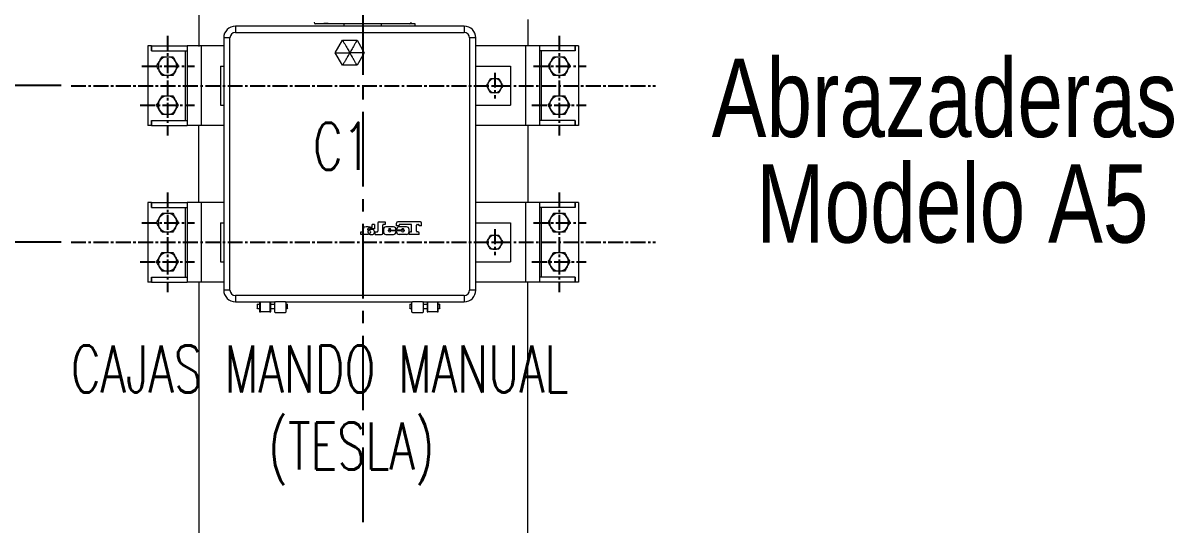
# Model space of a CAD drawing. Header units: millimetres. Extents: x 1587714 to 3094800, y -694377 to -413614.
# Drawn here: x 2032568 to 2034037, y -556040 to -555399 of the extents above; entities that cross this region are included whole.
import ezdxf
from ezdxf.enums import TextEntityAlignment as Align

# ---------------------------------------------------------------- set-up
doc = ezdxf.new("R2010")
doc.units = ezdxf.units.MM
doc.linetypes.add('CENTER2', pattern=[28.575, 19.05, -3.175, 3.175, -3.175])
for name, color, linetype in [('0_EJES', 1, 'CENTER2'), ('M0_EQUIPOS', 7, 'Continuous'), ('M2_PLBULONES', 2, 'Continuous'), ('M_DIM', 1, 'Continuous')]:
    doc.layers.add(name, color=color, linetype=linetype)
doc.styles.add('ARIAL', font='arial.ttf', dxfattribs={"width": 0.8})
doc.styles.add('STYLE-MSF', font='simplex.shx', dxfattribs={"width": 0.8})
doc.dimstyles.new('DIM1-25', dxfattribs={"dimscale": 25, "dimtxt": 2.5, "dimasz": 2.5, "dimexe": 1.25, "dimexo": 0.5, "dimgap": 1, "dimtad": 1, "dimdec": 1, "dimtxsty": 'STYLE-MSF', "dimcen": 2.5, "dimclrd": 8, "dimclre": 8, "dimclrt": 3, "dimaunit": 1, "dimadec": 1, "dimazin": 2, "dimtfac": 1, "dimtdec": 1, "dimtmove": 0, "dimatfit": 3, "dimfxl": 1, "dimlwd": -1, "dimlwe": -1, "dimarcsym": 0})

# ---------------------------------------------------------------- blocks, each defined once
blk = doc.blocks.new('*D107')
at = {"layer": 'Defpoints', "color": 0}
for p in [(2032458.1, -552399.8), (2032458.1, -552399.8), (2032629.1, -555478.8)]:
    blk.add_point(p, dxfattribs=at)
at = {"layer": 'M_DIM', "color": 8}
for p, q in [((2032445.6, -552399.8), (2032426.9, -552399.8)), ((2032458.1, -555416.3), (2032458.1, -552462.3)), ((2032616.6, -555478.8), (2032426.9, -555478.8))]:
    blk.add_line(p, q, dxfattribs=at)
for points in [[(2032447.7, -552462.3), (2032468.6, -552462.3), (2032458.1, -552399.8)], [(2032447.7, -555416.3), (2032468.6, -555416.3), (2032458.1, -555478.8)]]:
    blk.add_solid(points, dxfattribs=at)
at = {"layer": 'M_DIM', "color": 3, "insert": (2032401.9, -553939.3), "char_height": 62.5, "attachment_point": 5, "rotation": 90, "style": 'STYLE-MSF'}
blk.add_mtext('H= 3079', dxfattribs=at)
blk = doc.blocks.new('*D108')
at = {"layer": 'Defpoints', "color": 0}
for p in [(2032629.1, -555478.8), (2032458.1, -555678.8), (2032629.1, -555678.8)]:
    blk.add_point(p, dxfattribs=at)
at = {"layer": 'M_DIM', "color": 8}
for p, q in [((2032616.6, -555478.8), (2032426.9, -555478.8)), ((2032458.1, -555541.3), (2032458.1, -555616.3)), ((2032616.6, -555678.8), (2032426.9, -555678.8))]:
    blk.add_line(p, q, dxfattribs=at)
for points in [[(2032447.7, -555541.3), (2032468.6, -555541.3), (2032458.1, -555478.8)], [(2032447.7, -555616.3), (2032468.6, -555616.3), (2032458.1, -555678.8)]]:
    blk.add_solid(points, dxfattribs=at)
at = {"layer": 'M_DIM', "color": 3, "insert": (2032401.9, -555578.8), "char_height": 62.5, "attachment_point": 5, "rotation": 90, "style": 'STYLE-MSF'}
blk.add_mtext('200', dxfattribs=at)

msp = doc.modelspace()

# ---------------------------------------------------------------- linework, layer by layer
at = {"layer": '0_EJES', "ltscale": 5}
msp.add_line((2033002.082, -561179.822), (2033002.082, -549179.822), dxfattribs=at)
at = {"layer": '0_EJES'}
for p, q in [((2032752.0818, -555415.1792), (2032752.0818, -555542.4648)), ((2033252.0818, -555415.1792), (2033252.0818, -555542.4648)), ((2032719.537, -555453.822), (2032786.8094, -555453.822)), ((2033169.9078, -555462.2444), (2033169.9078, -555495.3998)), ((2033219.537, -555453.822), (2033286.8094, -555453.822)), ((2032629.0544, -555478.8221), (2033375.1092, -555478.8221)), ((2032717.3541, -555503.822), (2032786.8094, -555503.822)), ((2033217.3541, -555503.822), (2033286.8094, -555503.822)), ((2032752.0818, -555615.1792), (2032752.0818, -555742.4648)), ((2033252.0818, -555615.1792), (2033252.0818, -555742.4648)), ((2032719.537, -555653.822), (2032786.8094, -555653.822)), ((2033219.537, -555653.822), (2033286.8094, -555653.822)), ((2033169.9078, -555662.2444), (2033169.9078, -555695.3998)), ((2032629.0544, -555678.8221), (2033375.1092, -555678.8221)), ((2032717.3541, -555703.822), (2032786.8094, -555703.822)), ((2033217.3541, -555703.822), (2033286.8094, -555703.822))]:
    msp.add_line(p, q, dxfattribs=at)
at = {"layer": 'M0_EQUIPOS', "color": 1, "linetype": 'Continuous', "lineweight": 15}
for p, q in [((2032792.082, -554934.822), (2032792.082, -555428.8003)), ((2033212.0816, -555394.3221), (2033212.0816, -555428.0221)), ((2032792.082, -555628.0221), (2032792.082, -555529.6221)), ((2033212.0816, -555529.6221), (2033212.0816, -555628.0221)), ((2032792.082, -555730.122), (2032792.082, -556159.822)), ((2033212.082, -556179.0221), (2033212.082, -555730.122)), ((2033212.0821, -556179.0221), (2033212.0821, -555730.122))]:
    msp.add_line(p, q, dxfattribs=at)
at = {"layer": 'M0_EQUIPOS', "color": 180, "linetype": 'Continuous', "lineweight": 15}
for p, q in [((2032838.9079, -555402.8221), (2032838.9079, -555410.8221)), ((2033130.9077, -555402.8221), (2032838.9079, -555402.8221)), ((2033061.2561, -555399.8221), (2032941.2562, -555399.8221)), ((2032951.759, -555398.8221), (2032957.4224, -555398.8221)), ((2032977.2565, -555399.8221), (2032977.2565, -555402.8221)), ((2033025.2563, -555402.8221), (2033025.2563, -555399.8221)), ((2033068.4315, -555399.8221), (2033061.2561, -555399.8221)), ((2033068.4315, -555402.8221), (2033068.4315, -555399.8221)), ((2033130.9077, -555402.8221), (2033130.9077, -555410.8221)), ((2032831.9079, -555417.8221), (2032823.9075, -555417.8221)), ((2032823.9075, -555417.8221), (2032823.9075, -555739.8221)), ((2032831.9079, -555739.8221), (2032831.9079, -555417.8221)), ((2032838.9079, -555410.8221), (2033130.9077, -555410.8221)), ((2033137.9077, -555417.8221), (2033137.9077, -555739.8221)), ((2033145.908, -555417.8221), (2033137.9077, -555417.8221)), ((2033145.908, -555739.8221), (2033145.908, -555417.8221)), ((2032966.4327, -555436.8221), (2032975.67, -555420.8221)), ((2032975.67, -555420.8221), (2032994.1456, -555420.8221)), ((2032994.1456, -555420.8221), (2033003.3828, -555436.8221)), ((2032975.67, -555452.822), (2032966.4327, -555436.8221)), ((2033003.3828, -555436.8221), (2032994.1456, -555452.822)), ((2032819.9078, -555453.8221), (2032823.9075, -555453.8221)), ((2032819.9078, -555453.8221), (2032819.9078, -555503.822)), ((2032994.1456, -555452.822), (2032975.67, -555452.822)), ((2033145.908, -555453.8221), (2033189.9077, -555453.8221)), ((2033189.9077, -555453.8221), (2033189.9077, -555503.822)), ((2032819.9078, -555503.822), (2032823.9075, -555503.822)), ((2033145.908, -555503.822), (2033189.9077, -555503.822)), ((2032819.9078, -555653.8221), (2032823.9075, -555653.8221)), ((2032819.9078, -555653.8221), (2032819.9078, -555703.8221)), ((2033145.908, -555653.8221), (2033189.9077, -555653.8221)), ((2033189.9077, -555653.8221), (2033189.9077, -555703.822)), ((2032819.9078, -555703.8221), (2032823.9075, -555703.8221)), ((2033145.908, -555703.822), (2033189.9077, -555703.822)), ((2032831.9079, -555739.8221), (2032823.9075, -555739.8221)), ((2033145.908, -555739.8221), (2033137.9077, -555739.8221)), ((2032838.9079, -555746.8221), (2032838.9079, -555754.8221)), ((2033130.9077, -555746.8221), (2032838.9079, -555746.8221)), ((2032838.9079, -555754.8221), (2032889.8579, -555754.8221)), ((2032869.7077, -555754.8221), (2032869.7077, -555767.8221)), ((2032870.7077, -555767.8221), (2032870.7077, -555754.8221)), ((2032883.0077, -555754.8221), (2032883.0077, -555767.8221)), ((2032884.0076, -555767.8221), (2032884.0076, -555754.8221)), ((2032889.0077, -555755.672), (2032890.0077, -555754.6721)), ((2032889.0077, -555767.972), (2032889.0077, -555755.672)), ((2032890.0077, -555754.6721), (2032902.3077, -555754.6721)), ((2032902.3077, -555754.6721), (2032903.3076, -555755.672)), ((2032902.4579, -555754.8221), (2033065.1576, -555754.8221)), ((2032903.3076, -555755.672), (2032903.3076, -555767.972)), ((2033064.3078, -555755.672), (2033065.3078, -555754.6721)), ((2033064.3078, -555767.972), (2033064.3078, -555755.672)), ((2033065.3078, -555754.6721), (2033077.6078, -555754.6721)), ((2033077.6078, -555754.6721), (2033078.6082, -555755.672)), ((2033077.7575, -555754.8221), (2033130.9077, -555754.8221)), ((2033078.6082, -555755.672), (2033078.6082, -555767.972)), ((2033083.6074, -555754.8221), (2033083.6074, -555767.8221)), ((2033084.6078, -555767.8221), (2033084.6078, -555754.8221)), ((2033096.9073, -555754.8221), (2033096.9073, -555767.8221)), ((2033097.9077, -555767.8221), (2033097.9077, -555754.8221)), ((2033130.9077, -555746.8221), (2033130.9077, -555754.8221)), ((2032866.7576, -555758.1721), (2032867.2578, -555757.6721)), ((2032866.7576, -555758.1721), (2032866.7576, -555763.1721)), ((2032867.2578, -555763.672), (2032866.7576, -555763.1721)), ((2032867.2578, -555757.6721), (2032869.7077, -555757.6721)), ((2032867.2578, -555763.672), (2032867.2578, -555757.6721)), ((2032869.7077, -555763.672), (2032867.2578, -555763.672)), ((2032869.7077, -555767.8221), (2032870.7077, -555767.8221)), ((2032883.0077, -555767.8221), (2032870.7077, -555767.8221)), ((2032883.0077, -555767.8221), (2032884.0076, -555767.8221)), ((2032884.0076, -555757.6721), (2032889.0077, -555757.6721)), ((2032889.0077, -555763.672), (2032884.0076, -555763.672)), ((2032890.0077, -555768.9721), (2032889.0077, -555767.972)), ((2032902.3077, -555768.9721), (2032890.0077, -555768.9721)), ((2032903.3076, -555767.972), (2032902.3077, -555768.9721)), ((2032903.3076, -555757.6721), (2032904.7577, -555757.6721)), ((2032904.7577, -555763.672), (2032903.3076, -555763.672)), ((2032904.7577, -555757.6721), (2032905.2579, -555758.1721)), ((2032904.7577, -555757.6721), (2032904.7577, -555763.672)), ((2032905.2579, -555763.1721), (2032904.7577, -555763.672)), ((2032905.2579, -555763.1721), (2032905.2579, -555758.1721)), ((2033061.3577, -555758.1721), (2033061.8579, -555757.6721)), ((2033061.3577, -555758.1721), (2033061.3577, -555763.1721)), ((2033061.8579, -555763.672), (2033061.3577, -555763.1721)), ((2033061.8579, -555757.6721), (2033064.3078, -555757.6721)), ((2033061.8579, -555763.672), (2033061.8579, -555757.6721)), ((2033064.3078, -555763.672), (2033061.8579, -555763.672)), ((2033065.3078, -555768.9721), (2033064.3078, -555767.972)), ((2033077.6078, -555768.9721), (2033065.3078, -555768.9721)), ((2033078.6082, -555767.972), (2033077.6078, -555768.9721)), ((2033078.6082, -555757.6721), (2033083.6074, -555757.6721)), ((2033083.6074, -555763.672), (2033078.6082, -555763.672)), ((2033083.6074, -555767.8221), (2033084.6078, -555767.8221)), ((2033096.9073, -555767.8221), (2033084.6078, -555767.8221)), ((2033096.9073, -555767.8221), (2033097.9077, -555767.8221)), ((2033097.9077, -555757.6721), (2033099.3582, -555757.6721)), ((2033099.3582, -555763.672), (2033097.9077, -555763.672)), ((2033099.3582, -555757.6721), (2033099.858, -555758.1721)), ((2033099.3582, -555757.6721), (2033099.3582, -555763.672)), ((2033099.858, -555763.1721), (2033099.3582, -555763.672)), ((2033099.858, -555763.1721), (2033099.858, -555758.1721))]:
    msp.add_line(p, q, dxfattribs=at)
at = {"layer": 'M0_EQUIPOS', "linetype": 'Continuous', "lineweight": 15}
for p, q in [((2032727.0819, -555428.0221), (2032727.0819, -555529.6221)), ((2032731.6848, -555428.0221), (2032727.0819, -555428.0221)), ((2032731.6848, -555434.3721), (2032731.6848, -555428.0221)), ((2032731.6848, -555428.0221), (2032732.0644, -555428.0221)), ((2032732.0644, -555434.3721), (2032732.0644, -555428.0221)), ((2032732.0644, -555428.0221), (2032777.0816, -555428.0221)), ((2032777.0816, -555428.0221), (2032777.0816, -555529.6221)), ((2032794.9816, -555428.0221), (2032777.0816, -555428.0221)), ((2032794.9816, -555428.0221), (2032794.9816, -555529.6221)), ((2032823.9075, -555428.0221), (2032794.9816, -555428.0221)), ((2033209.1815, -555428.0221), (2033145.908, -555428.0221)), ((2033209.1815, -555428.0221), (2033209.1815, -555529.6221)), ((2033227.0819, -555428.0221), (2033209.1815, -555428.0221)), ((2033227.0819, -555428.0221), (2033227.0819, -555529.6221)), ((2033272.0992, -555428.0221), (2033227.0819, -555428.0221)), ((2033272.0992, -555428.0221), (2033272.0992, -555434.3721)), ((2033272.4787, -555428.0221), (2033272.0992, -555428.0221)), ((2033272.4787, -555428.0221), (2033272.4787, -555434.3721)), ((2033277.0821, -555428.0221), (2033272.4787, -555428.0221)), ((2033277.0821, -555428.0221), (2033277.0821, -555529.6221)), ((2032731.6848, -555434.3721), (2032732.0644, -555434.3721)), ((2032732.0644, -555434.3721), (2032777.0816, -555434.3721)), ((2032774.7723, -555434.3721), (2032774.7723, -555523.2721)), ((2033272.0992, -555434.3721), (2033227.0819, -555434.3721)), ((2033229.3908, -555434.3721), (2033229.3908, -555523.2721)), ((2033272.4787, -555434.3721), (2033272.0992, -555434.3721)), ((2032731.6848, -555529.6221), (2032727.0819, -555529.6221)), ((2032731.6848, -555529.6221), (2032731.6848, -555523.2721)), ((2032731.6848, -555523.2721), (2032732.0644, -555523.2721)), ((2032731.6848, -555529.6221), (2032732.0644, -555529.6221)), ((2032732.0644, -555529.6221), (2032732.0644, -555523.2721)), ((2032732.0644, -555523.2721), (2032777.0816, -555523.2721)), ((2032732.0644, -555529.6221), (2032777.0816, -555529.6221)), ((2032794.9816, -555529.6221), (2032777.0816, -555529.6221)), ((2032823.9075, -555529.6221), (2032794.9816, -555529.6221)), ((2033209.1815, -555529.6221), (2033145.908, -555529.6221)), ((2033227.0819, -555529.6221), (2033209.1815, -555529.6221)), ((2033272.0992, -555523.2721), (2033227.0819, -555523.2721)), ((2033272.0992, -555529.6221), (2033227.0819, -555529.6221)), ((2033272.0992, -555523.2721), (2033272.0992, -555529.6221)), ((2033272.4787, -555523.2721), (2033272.0992, -555523.2721)), ((2033272.4787, -555529.6221), (2033272.0992, -555529.6221)), ((2033272.4787, -555523.2721), (2033272.4787, -555529.6221)), ((2033277.0821, -555529.6221), (2033272.4787, -555529.6221)), ((2032731.6848, -555628.0221), (2032727.0819, -555628.0221)), ((2032727.0819, -555628.0221), (2032727.0819, -555729.6221)), ((2032731.6848, -555628.0221), (2032732.0644, -555628.0221)), ((2032731.6848, -555634.3721), (2032731.6848, -555628.0221)), ((2032731.6848, -555634.3721), (2032732.0644, -555634.3721)), ((2032732.0644, -555628.0221), (2032777.0816, -555628.0221)), ((2032732.0644, -555634.3721), (2032732.0644, -555628.0221)), ((2032732.0644, -555634.3721), (2032777.0816, -555634.3721)), ((2032774.7723, -555634.3721), (2032774.7723, -555723.2721)), ((2032794.9816, -555628.0221), (2032777.0816, -555628.0221)), ((2032777.0816, -555628.0221), (2032777.0816, -555729.6221)), ((2032794.9816, -555628.0221), (2032794.9816, -555729.6221)), ((2032823.9075, -555628.0221), (2032794.9816, -555628.0221)), ((2033209.1815, -555628.0221), (2033145.908, -555628.0221)), ((2033227.0819, -555628.0221), (2033209.1815, -555628.0221)), ((2033209.1815, -555628.0221), (2033209.1815, -555729.6221)), ((2033272.0992, -555628.0221), (2033227.0819, -555628.0221)), ((2033227.0819, -555628.0221), (2033227.0819, -555729.6221)), ((2033272.0992, -555634.3721), (2033227.0819, -555634.3721)), ((2033229.3908, -555634.3721), (2033229.3908, -555723.2721)), ((2033272.4787, -555628.0221), (2033272.0992, -555628.0221)), ((2033272.0992, -555628.0221), (2033272.0992, -555634.3721)), ((2033272.4787, -555634.3721), (2033272.0992, -555634.3721)), ((2033277.0821, -555628.0221), (2033272.4787, -555628.0221)), ((2033272.4787, -555628.0221), (2033272.4787, -555634.3721)), ((2033277.0821, -555628.0221), (2033277.0821, -555729.6221)), ((2032731.6848, -555723.2721), (2032732.0644, -555723.2721)), ((2032731.6848, -555729.6221), (2032731.6848, -555723.2721)), ((2032732.0644, -555723.2721), (2032777.0816, -555723.2721)), ((2032732.0644, -555729.6221), (2032732.0644, -555723.2721)), ((2033272.0992, -555723.2721), (2033227.0819, -555723.2721)), ((2033272.4787, -555723.2721), (2033272.0992, -555723.2721)), ((2033272.0992, -555723.2721), (2033272.0992, -555729.6221)), ((2033272.4787, -555723.2721), (2033272.4787, -555729.6221)), ((2032731.6848, -555729.6221), (2032727.0819, -555729.6221)), ((2032731.6848, -555729.6221), (2032732.0644, -555729.6221)), ((2032732.0644, -555729.6221), (2032777.0816, -555729.6221)), ((2032794.9816, -555729.6221), (2032777.0816, -555729.6221)), ((2032823.9075, -555729.6221), (2032794.9816, -555729.6221)), ((2033209.1815, -555729.6221), (2033145.908, -555729.6221)), ((2033227.0819, -555729.6221), (2033209.1815, -555729.6221)), ((2033272.0992, -555729.6221), (2033227.0819, -555729.6221)), ((2033272.4787, -555729.6221), (2033272.0992, -555729.6221)), ((2033277.0821, -555729.6221), (2033272.4787, -555729.6221))]:
    msp.add_line(p, q, dxfattribs=at)
at = {"layer": 'M0_EQUIPOS', "color": 180, "linetype": 'Continuous', "lineweight": 15}
for centre, radius, start, end in [((2032838.9078, -555417.8221), 15, 90, 180), ((2032941.2563, -555397.8221), 2, 180, 270), ((2033061.2563, -555397.8221), 2, 270, 0), ((2033130.9078, -555417.8221), 15, 0, 90), ((2032838.9078, -555417.8221), 7, 90, 180), ((2033130.9078, -555417.8221), 7, 0, 90), ((2032827.0818, -555478.8221), 7.5, 163.0448515, 196.9551485), ((2032827.0818, -555678.8221), 7.5, 163.0448515, 196.9551485), ((2032838.9078, -555739.8221), 15, 180, 270), ((2032838.9078, -555739.8221), 7, 180, 270), ((2033130.9078, -555739.8221), 7, 270, 0), ((2033130.9078, -555739.8221), 15, 270, 0)]:
    msp.add_arc(centre, radius, start, end, dxfattribs=at)
for points, knots in [([(2032975.67, -555420.8221), (2032975.6823, -555420.8432), (2032975.7072, -555420.8859), (2032975.9208, -555421.2567), (2032976.3285, -555421.9624), (2032977.0294, -555423.1756), (2032978.2156, -555425.2318), (2032979.9343, -555428.208), (2032982.2521, -555432.2218), (2032983.9665, -555435.1916), (2032984.9078, -555436.8221)], [0, 0, 0, 0, 0.039813622, 0.080394084, 0.125691685, 0.208377499, 0.313679352, 0.493777248, 0.722056531, 1, 1, 1, 1]), ([(2032994.1456, -555420.8221), (2032994.1333, -555420.8432), (2032994.1085, -555420.8859), (2032993.8941, -555421.2566), (2032993.4874, -555421.9625), (2032992.7861, -555423.1757), (2032991.5994, -555425.2315), (2032989.8815, -555428.2082), (2032987.5633, -555432.2217), (2032985.849, -555435.1915), (2032984.9078, -555436.8221)], [0, 0, 0, 0, 0.039813747, 0.080399814, 0.125689377, 0.208375452, 0.313688717, 0.493775658, 0.722055658, 1, 1, 1, 1]), ([(2032966.4327, -555436.8221), (2032966.4571, -555436.8221), (2032966.5064, -555436.8221), (2032966.9345, -555436.8221), (2032967.7491, -555436.8221), (2032969.1504, -555436.8221), (2032971.5242, -555436.8221), (2032974.9611, -555436.8221), (2032979.596, -555436.8221), (2032983.025, -555436.8221), (2032984.9078, -555436.8221)], [0, 0, 0, 0, 0.039812773, 0.080395071, 0.125682502, 0.208367357, 0.313684986, 0.493786533, 0.722046666, 1, 1, 1, 1]), ([(2032984.9078, -555436.8221), (2032983.9665, -555438.4527), (2032982.2522, -555441.4224), (2032979.9343, -555445.4361), (2032978.2156, -555448.4124), (2032977.0294, -555450.4684), (2032976.3286, -555451.6819), (2032975.9207, -555452.3874), (2032975.7072, -555452.7582), (2032975.6823, -555452.8009), (2032975.67, -555452.822)], [0, 0, 0, 0, 0.277944647, 0.506219836, 0.686318496, 0.791620795, 0.874311325, 0.919605575, 0.960186209, 1, 1, 1, 1]), ([(2032994.1456, -555452.822), (2032994.1333, -555452.8009), (2032994.1085, -555452.7582), (2032993.8941, -555452.3875), (2032993.4874, -555451.6818), (2032992.7861, -555450.4683), (2032991.5993, -555448.4127), (2032989.8815, -555445.4359), (2032987.5633, -555441.4225), (2032985.849, -555438.4527), (2032984.9078, -555436.8221)], [0, 0, 0, 0, 0.039813916, 0.080400155, 0.125686367, 0.208377157, 0.313690869, 0.493778574, 0.72205448, 1, 1, 1, 1]), ([(2033003.3828, -555436.8221), (2033003.3584, -555436.8221), (2033003.3092, -555436.8221), (2033002.8811, -555436.8221), (2033002.0665, -555436.8221), (2033000.6652, -555436.8221), (2032998.2913, -555436.8221), (2032994.8545, -555436.8221), (2032990.2196, -555436.8221), (2032986.7906, -555436.8221), (2032984.9078, -555436.8221)], [0, 0, 0, 0, 0.039812773, 0.080395071, 0.125682502, 0.208367357, 0.313684986, 0.493786533, 0.722046666, 1, 1, 1, 1])]:
    msp.add_open_spline(points, degree=3, knots=knots, dxfattribs=at)
at = {"layer": 'M2_PLBULONES', "linetype": 'Continuous', "lineweight": 15}
for p, q in [((2033020.6076, -555654.4221), (2033020.6076, -555664.822)), ((2033022.2079, -555652.8221), (2033030.2078, -555652.8221)), ((2033030.2078, -555652.8221), (2033030.2078, -555656.0221)), ((2033044.6078, -555657.622), (2033044.6078, -555654.4221)), ((2033075.0081, -555652.8221), (2033046.2076, -555652.8221)), ((2033076.6074, -555657.622), (2033076.6074, -555654.4221)), ((2032999.0079, -555668.8221), (2032999.0079, -555665.6221)), ((2032999.0079, -555665.6221), (2033001.4078, -555665.6221)), ((2033007.8079, -555668.8221), (2032999.0079, -555668.8221)), ((2033002.2079, -555664.822), (2033002.2079, -555661.2621)), ((2033007.8079, -555663.2221), (2033007.8079, -555661.6221)), ((2033010.2078, -555664.022), (2033007.8079, -555664.822)), ((2033007.8079, -555664.822), (2033007.8079, -555666.4221)), ((2033007.8079, -555666.4221), (2033010.2078, -555667.2221)), ((2033007.8079, -555668.0221), (2033007.8079, -555668.8221)), ((2033016.6079, -555656.0221), (2033013.4079, -555656.0221)), ((2033013.4079, -555660.0221), (2033013.4079, -555656.0221)), ((2033016.6079, -555661.6221), (2033013.4079, -555661.6221)), ((2033016.6079, -555656.0221), (2033016.6079, -555661.6221)), ((2033017.4076, -555668.8221), (2033017.4076, -555665.6221)), ((2033017.4076, -555665.6221), (2033019.808, -555665.6221)), ((2033017.4076, -555668.8221), (2033025.408, -555668.8221)), ((2033027.0077, -555667.2221), (2033027.0077, -555656.822)), ((2033030.2078, -555656.0221), (2033027.8079, -555656.0221)), ((2033027.8079, -555662.4221), (2033027.8079, -555665.6221)), ((2033040.6076, -555659.2221), (2033031.0079, -555659.2221)), ((2033031.0079, -555668.8221), (2033040.6076, -555668.8221)), ((2033034.208, -555662.4221), (2033037.4076, -555662.4221)), ((2033034.208, -555664.022), (2033034.208, -555663.2221)), ((2033034.208, -555663.2221), (2033043.7061, -555663.2221)), ((2033043.8077, -555664.022), (2033037.4076, -555664.022)), ((2033043.8077, -555664.022), (2033043.8077, -555665.6221)), ((2033047.8079, -555657.622), (2033044.6078, -555657.622)), ((2033044.6078, -555665.6221), (2033044.6078, -555664.022)), ((2033051.0079, -555664.022), (2033044.6078, -555664.022)), ((2033054.208, -555663.2221), (2033044.7094, -555663.2221)), ((2033047.8079, -555657.622), (2033047.8079, -555656.822)), ((2033057.4075, -555659.2221), (2033047.8079, -555659.2221)), ((2033057.4075, -555668.8221), (2033047.8079, -555668.8221)), ((2033063.008, -555656.0221), (2033048.608, -555656.0221)), ((2033054.208, -555662.4221), (2033051.0079, -555662.4221)), ((2033054.208, -555663.2221), (2033054.208, -555664.022)), ((2033060.6076, -555665.6221), (2033060.6076, -555662.4221)), ((2033060.6076, -555668.8221), (2033060.6076, -555667.2221)), ((2033073.4078, -555668.8221), (2033060.6076, -555668.8221)), ((2033063.008, -555665.6221), (2033062.2079, -555665.6221)), ((2033063.8076, -555664.822), (2033063.8076, -555656.822)), ((2033070.2082, -555664.822), (2033070.2082, -555656.822)), ((2033071.0074, -555656.0221), (2033072.6077, -555656.0221)), ((2033071.8075, -555665.6221), (2033071.0074, -555665.6221)), ((2033073.4078, -555657.622), (2033073.4078, -555656.822)), ((2033076.6074, -555657.622), (2033073.4078, -555657.622)), ((2033073.4078, -555668.8221), (2033073.4078, -555667.2221))]:
    msp.add_line(p, q, dxfattribs=at)
for centre, radius, start, end in [((2032752.0818, -555453.8221), 12, 150, 210), ((2032752.0818, -555453.8221), 12, 90, 150), ((2032752.0818, -555453.8221), 12, 30, 90), ((2032752.0818, -555453.8221), 12, 330, 30), ((2033252.0818, -555453.8221), 12, 150, 210), ((2033252.0818, -555453.8221), 12, 90, 150), ((2033252.0818, -555453.8221), 12, 30, 90), ((2033252.0818, -555453.8221), 12, 330, 30), ((2032752.0818, -555453.8221), 12, 210, 270), ((2032752.0818, -555453.8221), 12, 270, 330), ((2033252.0818, -555453.8221), 12, 210, 270), ((2033252.0818, -555453.8221), 12, 270, 330), ((2033169.9078, -555478.8221), 9, 150, 210), ((2033169.9078, -555478.8221), 9, 90, 150), ((2033169.9078, -555478.8221), 9, 30, 90), ((2033169.9078, -555478.8221), 9, 330, 30), ((2032752.0818, -555503.8221), 12, 90, 150), ((2032752.0818, -555503.8221), 12, 30, 90), ((2033169.9078, -555478.8221), 9, 210, 270), ((2033169.9078, -555478.8221), 9, 270, 330), ((2033252.0818, -555503.8221), 12, 90, 150), ((2033252.0818, -555503.8221), 12, 30, 90), ((2032752.0818, -555503.8221), 12, 150, 210), ((2032752.0818, -555503.8221), 12, 330, 30), ((2033252.0818, -555503.8221), 12, 150, 210), ((2033252.0818, -555503.8221), 12, 330, 30), ((2032752.0818, -555503.8221), 12, 210, 270), ((2032752.0818, -555503.8221), 12, 270, 330), ((2033252.0818, -555503.8221), 12, 210, 270), ((2033252.0818, -555503.8221), 12, 270, 330), ((2032752.0818, -555653.8221), 12, 150, 210), ((2032752.0818, -555653.8221), 12, 90, 150), ((2032752.0818, -555653.8221), 12, 30, 90), ((2032752.0818, -555653.8221), 12, 330, 30), ((2033022.2078, -555654.4221), 1.6, 90, 180), ((2033046.2078, -555654.4221), 1.6, 90, 180), ((2033075.0078, -555654.4221), 1.6, 0, 90), ((2033252.0818, -555653.8221), 12, 150, 210), ((2033252.0818, -555653.8221), 12, 90, 150), ((2033252.0818, -555653.8221), 12, 30, 90), ((2033252.0818, -555653.8221), 12, 330, 30), ((2032752.0818, -555653.8221), 12, 210, 270), ((2032752.0818, -555653.8221), 12, 270, 330), ((2033001.4078, -555664.8221), 0.8, 270, 0), ((2033003.8078, -555661.2621), 1.6, 102.5558578, 180), ((2033007.8078, -555679.2221), 20, 73.7397953, 102.5558578), ((2033010.6078, -555665.2221), 4.5607, 52.1250164, 127.8749836), ((2033012.6078, -555676.8221), 14.4222, 86.8201699, 109.4400348), ((2033013.0078, -555652.4221), 16.4438, 251.5650512, 274.1849161), ((2033010.2078, -555665.6221), 1.6, 270, 90), ((2033013.3506, -555665.6792), 3.2576, 285.2551187, 88.994914), ((2033019.8078, -555664.8221), 0.8, 270, 0), ((2033025.4078, -555667.2221), 1.6, 270, 0), ((2033027.8078, -555656.8221), 0.8, 90, 180), ((2033031.0078, -555662.4221), 3.2, 90, 180), ((2033031.0078, -555665.6221), 3.2, 180, 270), ((2033035.8078, -555663.6221), 2, 36.8698977, 143.1301023), ((2033035.8078, -555664.0221), 1.6, 180, 0), ((2033040.6078, -555662.4221), 3.2, 345.5224878, 90), ((2033040.6078, -555665.6221), 3.2, 270, 0), ((2033047.8078, -555662.4221), 3.2, 90, 194.4775122), ((2033047.8078, -555665.6221), 3.2, 180, 270), ((2033048.6078, -555656.8221), 0.8, 90, 180), ((2033052.6078, -555663.6221), 2, 36.8698977, 143.1301023), ((2033052.6078, -555664.0221), 1.6, 180, 0), ((2033057.4078, -555662.4221), 3.2, 0, 90), ((2033057.4078, -555665.6221), 3.2, 270, 0), ((2033062.2078, -555667.2221), 1.6, 90, 180), ((2033063.0078, -555656.8221), 0.8, 0, 90), ((2033063.0078, -555664.8221), 0.8, 270, 0), ((2033071.0078, -555656.8221), 0.8, 90, 180), ((2033071.0078, -555664.8221), 0.8, 180, 270), ((2033071.8078, -555667.2221), 1.6, 0, 90), ((2033072.6078, -555656.8221), 0.8, 0, 90), ((2033252.0818, -555653.8221), 12, 210, 270), ((2033252.0818, -555653.8221), 12, 270, 330), ((2033169.9078, -555678.8221), 9, 150, 210), ((2033169.9078, -555678.8221), 9, 90, 150), ((2033169.9078, -555678.8221), 9, 210, 270), ((2033169.9078, -555678.8221), 9, 30, 90), ((2033169.9078, -555678.8221), 9, 270, 330), ((2033169.9078, -555678.8221), 9, 330, 30), ((2032752.0818, -555703.8221), 12, 150, 210), ((2032752.0818, -555703.8221), 12, 90, 150), ((2032752.0818, -555703.8221), 12, 30, 90), ((2032752.0818, -555703.8221), 12, 330, 30), ((2033252.0818, -555703.8221), 12, 150, 210), ((2033252.0818, -555703.8221), 12, 90, 150), ((2033252.0818, -555703.8221), 12, 30, 90), ((2033252.0818, -555703.8221), 12, 330, 30), ((2032752.0818, -555703.8221), 12, 210, 270), ((2032752.0818, -555703.8221), 12, 270, 330), ((2033252.0818, -555703.8221), 12, 210, 270), ((2033252.0818, -555703.8221), 12, 270, 330)]:
    msp.add_arc(centre, radius, start, end, dxfattribs=at)
for points, knots in [([(2032738.2251, -555453.8221), (2032738.7879, -555452.8477), (2032739.9237, -555450.8811), (2032741.0973, -555448.8478), (2032741.6894, -555447.822)], [0, 0, 0, 0, 0.495479191, 1, 1, 1, 1]), ([(2032741.6894, -555447.822), (2032741.7715, -555447.6798), (2032742.3938, -555446.6031), (2032743.5655, -555444.572), (2032744.621, -555442.7443), (2032745.1536, -555441.8221)], [0, 0, 0, 0, 0.070100546, 0.53078073, 1, 1, 1, 1]), ([(2032745.1536, -555441.8221), (2032746.2787, -555441.8221), (2032748.5496, -555441.8221), (2032750.8971, -555441.8221), (2032752.0816, -555441.8221)], [0, 0, 0, 0, 0.495447056, 1, 1, 1, 1]), ([(2032752.0816, -555441.8221), (2032752.2459, -555441.8221), (2032753.4897, -555441.8221), (2032755.8346, -555441.8221), (2032757.9451, -555441.8221), (2032759.01, -555441.8221)], [0, 0, 0, 0, 0.070140325, 0.53083341, 1, 1, 1, 1]), ([(2032759.01, -555441.8221), (2032759.8868, -555443.3412), (2032761.0291, -555445.3203), (2032762.2017, -555447.3503), (2032762.4742, -555447.822)], [0, 0, 0, 0, 0.7676069959, 1, 1, 1, 1]), ([(2032762.4742, -555447.822), (2032762.933, -555448.6167), (2032763.8575, -555450.2181), (2032765.0116, -555452.2173), (2032765.6992, -555453.4084), (2032765.938, -555453.8221)], [0, 0, 0, 0, 0.391367755, 0.788637061, 1, 1, 1, 1]), ([(2033238.2256, -555453.8221), (2033238.788, -555452.8476), (2033239.923, -555450.8807), (2033241.097, -555448.8478), (2033241.6894, -555447.822)], [0, 0, 0, 0, 0.4954290769, 1, 1, 1, 1]), ([(2033241.6894, -555447.822), (2033241.7714, -555447.6798), (2033242.3926, -555446.6025), (2033243.566, -555444.5725), (2033244.6209, -555442.7444), (2033245.1531, -555441.8221)], [0, 0, 0, 0, 0.070068962, 0.53079819, 1, 1, 1, 1]), ([(2033245.1531, -555441.8221), (2033246.2785, -555441.8221), (2033248.5496, -555441.8221), (2033250.8973, -555441.8221), (2033252.0816, -555441.8221)], [0, 0, 0, 0, 0.495547284, 1, 1, 1, 1]), ([(2033252.0816, -555441.8221), (2033252.2459, -555441.8221), (2033253.4895, -555441.8221), (2033255.8344, -555441.8221), (2033257.9449, -555441.8221), (2033259.01, -555441.8221)], [0, 0, 0, 0, 0.070140426, 0.530766671, 1, 1, 1, 1]), ([(2033259.01, -555441.8221), (2033259.887, -555443.3412), (2033261.0294, -555445.32), (2033262.2014, -555447.3503), (2033262.4737, -555447.822)], [0, 0, 0, 0, 0.767633033, 1, 1, 1, 1]), ([(2033262.4737, -555447.822), (2033262.9327, -555448.6167), (2033263.8574, -555450.2181), (2033265.0121, -555452.2172), (2033265.6997, -555453.4084), (2033265.9384, -555453.8221)], [0, 0, 0, 0, 0.391375303, 0.788651259, 1, 1, 1, 1]), ([(2032741.6894, -555459.8221), (2032741.417, -555459.3504), (2032740.245, -555457.32), (2032739.1023, -555455.3411), (2032738.2251, -555453.8221)], [0, 0, 0, 0, 0.232355865, 1, 1, 1, 1]), ([(2032745.1536, -555465.822), (2032744.9148, -555465.4084), (2032744.2335, -555464.2281), (2032743.0793, -555462.2295), (2032742.1547, -555460.6281), (2032741.6894, -555459.8221)], [0, 0, 0, 0, 0.211345205, 0.603087507, 1, 1, 1, 1]), ([(2032762.4742, -555459.8221), (2032762.392, -555459.9643), (2032761.7698, -555461.0411), (2032760.5981, -555463.0721), (2032759.5426, -555464.8998), (2032759.01, -555465.822)], [0, 0, 0, 0, 0.070100546, 0.53078073, 1, 1, 1, 1]), ([(2032765.938, -555453.8221), (2032765.3754, -555454.7965), (2032764.24, -555456.7632), (2032763.0664, -555458.7963), (2032762.4742, -555459.8221)], [0, 0, 0, 0, 0.495462507, 1, 1, 1, 1]), ([(2033241.6894, -555459.8221), (2033241.417, -555459.3504), (2033240.245, -555457.3201), (2033239.1026, -555455.3412), (2033238.2256, -555453.8221)], [0, 0, 0, 0, 0.232363612, 1, 1, 1, 1]), ([(2033245.1531, -555465.822), (2033244.9143, -555465.4084), (2033244.233, -555464.2282), (2033243.0794, -555462.2293), (2033242.1547, -555460.628), (2033241.6894, -555459.8221)], [0, 0, 0, 0, 0.211352249, 0.6030742782, 1, 1, 1, 1]), ([(2033262.4737, -555459.8221), (2033262.3917, -555459.9643), (2033261.7705, -555461.0417), (2033260.5971, -555463.0717), (2033259.5423, -555464.8997), (2033259.01, -555465.822)], [0, 0, 0, 0, 0.070068962, 0.53079819, 1, 1, 1, 1]), ([(2033265.9384, -555453.8221), (2033265.3757, -555454.7965), (2033264.24, -555456.7632), (2033263.066, -555458.7963), (2033262.4737, -555459.8221)], [0, 0, 0, 0, 0.495462442, 1, 1, 1, 1]), ([(2032752.0816, -555465.822), (2032751.9174, -555465.822), (2032750.6737, -555465.822), (2032748.329, -555465.822), (2032746.2185, -555465.822), (2032745.1536, -555465.822)], [0, 0, 0, 0, 0.070077254, 0.530801587, 1, 1, 1, 1]), ([(2032759.01, -555465.822), (2032757.8849, -555465.822), (2032755.6138, -555465.822), (2032753.2662, -555465.822), (2032752.0816, -555465.822)], [0, 0, 0, 0, 0.495413559, 1, 1, 1, 1]), ([(2033159.5151, -555478.822), (2033159.9371, -555478.0912), (2033160.7889, -555476.6162), (2033161.6695, -555475.0914), (2033162.1138, -555474.3221)], [0, 0, 0, 0, 0.49545614, 1, 1, 1, 1]), ([(2033162.1138, -555474.3221), (2033162.1752, -555474.2154), (2033162.64, -555473.4068), (2033163.5217, -555471.8852), (2033164.3126, -555470.5139), (2033164.7116, -555469.8221)], [0, 0, 0, 0, 0.070037469, 0.530809709, 1, 1, 1, 1]), ([(2033164.7116, -555469.8221), (2033166.0481, -555469.8221), (2033167.7625, -555469.8221), (2033169.5206, -555469.8221), (2033169.9082, -555469.8221)], [0, 0, 0, 0, 0.779552809, 1, 1, 1, 1]), ([(2033169.9082, -555469.8221), (2033171.3218, -555469.8221), (2033173.0807, -555469.8221), (2033174.7719, -555469.8221), (2033175.1038, -555469.8221)], [0, 0, 0, 0, 0.803703936, 1, 1, 1, 1]), ([(2033175.1038, -555469.8221), (2033175.5259, -555470.5529), (2033176.3778, -555472.0278), (2033177.2577, -555473.5528), (2033177.7016, -555474.3221)], [0, 0, 0, 0, 0.495491133, 1, 1, 1, 1]), ([(2033177.7016, -555474.3221), (2033177.7633, -555474.4288), (2033178.2303, -555475.2362), (2033179.1085, -555476.7599), (2033179.9007, -555478.1304), (2033180.3004, -555478.822)], [0, 0, 0, 0, 0.0701034101, 0.5307539142, 1, 1, 1, 1]), ([(2033252.0816, -555465.822), (2033251.9175, -555465.822), (2033250.6739, -555465.822), (2033248.329, -555465.822), (2033246.2182, -555465.822), (2033245.1531, -555465.822)], [0, 0, 0, 0, 0.070004822, 0.530766367, 1, 1, 1, 1]), ([(2033259.01, -555465.822), (2033257.8849, -555465.822), (2033255.6138, -555465.822), (2033253.2662, -555465.822), (2033252.0816, -555465.822)], [0, 0, 0, 0, 0.495413559, 1, 1, 1, 1]), ([(2032741.6894, -555497.8221), (2032741.7715, -555497.6799), (2032742.3936, -555496.603), (2032743.5655, -555494.572), (2032744.621, -555492.7443), (2032745.1536, -555491.8221)], [0, 0, 0, 0, 0.070114199, 0.530787619, 1, 1, 1, 1]), ([(2032745.1536, -555491.8221), (2032746.2787, -555491.8221), (2032748.5496, -555491.8221), (2032750.8971, -555491.8221), (2032752.0816, -555491.8221)], [0, 0, 0, 0, 0.495447056, 1, 1, 1, 1]), ([(2032752.0816, -555491.8221), (2032752.2459, -555491.8221), (2032753.4897, -555491.8221), (2032755.8346, -555491.8221), (2032757.9451, -555491.8221), (2032759.01, -555491.8221)], [0, 0, 0, 0, 0.070140325, 0.53083341, 1, 1, 1, 1]), ([(2032759.01, -555491.8221), (2032759.8868, -555493.3412), (2032761.0291, -555495.3203), (2032762.2017, -555497.3503), (2032762.4742, -555497.8221)], [0, 0, 0, 0, 0.767610351, 1, 1, 1, 1]), ([(2033162.1138, -555483.3221), (2033162.0522, -555483.2154), (2033161.5852, -555482.408), (2033160.7069, -555480.8843), (2033159.9148, -555479.5137), (2033159.5151, -555478.822)], [0, 0, 0, 0, 0.070102073, 0.530743794, 1, 1, 1, 1]), ([(2033164.7116, -555487.8221), (2033164.2895, -555487.0913), (2033163.4377, -555485.6165), (2033162.5578, -555484.0915), (2033162.1138, -555483.3221)], [0, 0, 0, 0, 0.495491133, 1, 1, 1, 1]), ([(2033169.9082, -555487.8221), (2033169.5206, -555487.8221), (2033167.7625, -555487.8221), (2033166.0481, -555487.8221), (2033164.7116, -555487.8221)], [0, 0, 0, 0, 0.220447191, 1, 1, 1, 1]), ([(2033175.1038, -555487.8221), (2033174.7719, -555487.8221), (2033173.0807, -555487.8221), (2033171.3218, -555487.8221), (2033169.9082, -555487.8221)], [0, 0, 0, 0, 0.196296064, 1, 1, 1, 1]), ([(2033177.7016, -555483.3221), (2033177.6403, -555483.4287), (2033177.1753, -555484.2373), (2033176.2938, -555485.759), (2033175.5029, -555487.1302), (2033175.1038, -555487.8221)], [0, 0, 0, 0, 0.070017907, 0.530790389, 1, 1, 1, 1]), ([(2033180.3004, -555478.822), (2033179.8784, -555479.5529), (2033179.0265, -555481.0279), (2033178.1459, -555482.5527), (2033177.7016, -555483.3221)], [0, 0, 0, 0, 0.495446471, 1, 1, 1, 1]), ([(2033241.6894, -555497.8221), (2033241.7714, -555497.6798), (2033242.3925, -555496.6024), (2033243.566, -555494.5724), (2033244.6209, -555492.7444), (2033245.1531, -555491.8221)], [0, 0, 0, 0, 0.070082623, 0.530805082, 1, 1, 1, 1]), ([(2033245.1531, -555491.8221), (2033246.2785, -555491.8221), (2033248.5496, -555491.8221), (2033250.8973, -555491.8221), (2033252.0816, -555491.8221)], [0, 0, 0, 0, 0.495547284, 1, 1, 1, 1]), ([(2033252.0816, -555491.8221), (2033252.2459, -555491.8221), (2033253.4895, -555491.8221), (2033255.8344, -555491.8221), (2033257.9449, -555491.8221), (2033259.01, -555491.8221)], [0, 0, 0, 0, 0.070140426, 0.530766671, 1, 1, 1, 1]), ([(2033259.01, -555491.8221), (2033259.887, -555493.3412), (2033261.0294, -555495.3201), (2033262.2014, -555497.3503), (2033262.4737, -555497.8221)], [0, 0, 0, 0, 0.767636388, 1, 1, 1, 1]), ([(2032738.2251, -555503.822), (2032738.7879, -555502.8477), (2032739.9237, -555500.8811), (2032741.0973, -555498.8479), (2032741.6894, -555497.8221)], [0, 0, 0, 0, 0.495471967, 1, 1, 1, 1]), ([(2032741.6894, -555509.8221), (2032741.417, -555509.3503), (2032740.245, -555507.32), (2032739.1023, -555505.3411), (2032738.2251, -555503.822)], [0, 0, 0, 0, 0.232355865, 1, 1, 1, 1]), ([(2032762.4742, -555497.8221), (2032762.933, -555498.6168), (2032763.8575, -555500.2182), (2032765.0116, -555502.2173), (2032765.6992, -555503.4084), (2032765.938, -555503.822)], [0, 0, 0, 0, 0.39137331, 0.788648255, 1, 1, 1, 1]), ([(2032765.938, -555503.822), (2032765.3754, -555504.7964), (2032764.24, -555506.7631), (2032763.0664, -555508.7963), (2032762.4742, -555509.8221)], [0, 0, 0, 0, 0.495462507, 1, 1, 1, 1]), ([(2033238.2256, -555503.822), (2033238.788, -555502.8476), (2033239.9231, -555500.8808), (2033241.097, -555498.8479), (2033241.6894, -555497.8221)], [0, 0, 0, 0, 0.495421852, 1, 1, 1, 1]), ([(2033241.6894, -555509.8221), (2033241.417, -555509.3503), (2033240.245, -555507.32), (2033239.1026, -555505.3411), (2033238.2256, -555503.822)], [0, 0, 0, 0, 0.232363612, 1, 1, 1, 1]), ([(2033262.4737, -555497.8221), (2033262.9327, -555498.6168), (2033263.8574, -555500.2182), (2033265.0121, -555502.2172), (2033265.6997, -555503.4084), (2033265.9384, -555503.822)], [0, 0, 0, 0, 0.391380858, 0.788662453, 1, 1, 1, 1]), ([(2033265.9384, -555503.822), (2033265.3757, -555504.7964), (2033264.24, -555506.7631), (2033263.066, -555508.7963), (2033262.4737, -555509.8221)], [0, 0, 0, 0, 0.495462442, 1, 1, 1, 1]), ([(2032745.1536, -555515.8221), (2032744.9148, -555515.4084), (2032744.2335, -555514.2281), (2032743.0792, -555512.2295), (2032742.1547, -555510.6281), (2032741.6894, -555509.8221)], [0, 0, 0, 0, 0.211356352, 0.603078577, 1, 1, 1, 1]), ([(2032752.0816, -555515.8221), (2032751.9174, -555515.8221), (2032750.6737, -555515.8221), (2032748.329, -555515.8221), (2032746.2185, -555515.8221), (2032745.1536, -555515.8221)], [0, 0, 0, 0, 0.070077254, 0.530801587, 1, 1, 1, 1]), ([(2032759.01, -555515.8221), (2032757.8849, -555515.8221), (2032755.6138, -555515.8221), (2032753.2662, -555515.8221), (2032752.0816, -555515.8221)], [0, 0, 0, 0, 0.495413559, 1, 1, 1, 1]), ([(2032762.4742, -555509.8221), (2032762.392, -555509.9643), (2032761.7699, -555511.0412), (2032760.598, -555513.0722), (2032759.5426, -555514.8999), (2032759.01, -555515.8221)], [0, 0, 0, 0, 0.070114199, 0.530787619, 1, 1, 1, 1]), ([(2033245.1531, -555515.8221), (2033244.9143, -555515.4084), (2033244.233, -555514.2282), (2033243.0793, -555512.2294), (2033242.1547, -555510.628), (2033241.6894, -555509.8221)], [0, 0, 0, 0, 0.2113633971, 0.6030653472, 1, 1, 1, 1]), ([(2033252.0816, -555515.8221), (2033251.9175, -555515.8221), (2033250.6739, -555515.8221), (2033248.329, -555515.8221), (2033246.2182, -555515.8221), (2033245.1531, -555515.8221)], [0, 0, 0, 0, 0.070004822, 0.530766367, 1, 1, 1, 1]), ([(2033259.01, -555515.8221), (2033257.8849, -555515.8221), (2033255.6138, -555515.8221), (2033253.2662, -555515.8221), (2033252.0816, -555515.8221)], [0, 0, 0, 0, 0.495413559, 1, 1, 1, 1]), ([(2033262.4737, -555509.8221), (2033262.3917, -555509.9643), (2033261.7706, -555511.0418), (2033260.5971, -555513.0717), (2033259.5422, -555514.8998), (2033259.01, -555515.8221)], [0, 0, 0, 0, 0.070082623, 0.530805082, 1, 1, 1, 1]), ([(2032738.2251, -555653.8221), (2032738.7879, -555652.8477), (2032739.9237, -555650.8811), (2032741.0973, -555648.8478), (2032741.6894, -555647.822)], [0, 0, 0, 0, 0.495479191, 1, 1, 1, 1]), ([(2032741.6894, -555659.8221), (2032741.417, -555659.3504), (2032740.245, -555657.32), (2032739.1023, -555655.3411), (2032738.2251, -555653.8221)], [0, 0, 0, 0, 0.232355865, 1, 1, 1, 1]), ([(2032741.6894, -555647.822), (2032741.7715, -555647.6798), (2032742.3938, -555646.6031), (2032743.5655, -555644.572), (2032744.621, -555642.7443), (2032745.1536, -555641.8221)], [0, 0, 0, 0, 0.070100546, 0.53078073, 1, 1, 1, 1]), ([(2032745.1536, -555641.8221), (2032746.2787, -555641.8221), (2032748.5496, -555641.8221), (2032750.8971, -555641.8221), (2032752.0816, -555641.8221)], [0, 0, 0, 0, 0.495447056, 1, 1, 1, 1]), ([(2032752.0816, -555641.8221), (2032752.2459, -555641.8221), (2032753.4897, -555641.8221), (2032755.8346, -555641.8221), (2032757.9451, -555641.8221), (2032759.01, -555641.8221)], [0, 0, 0, 0, 0.070140325, 0.53083341, 1, 1, 1, 1]), ([(2032759.01, -555641.8221), (2032759.8868, -555643.3412), (2032761.0291, -555645.3203), (2032762.2017, -555647.3503), (2032762.4742, -555647.822)], [0, 0, 0, 0, 0.7676069959, 1, 1, 1, 1]), ([(2032762.4742, -555647.822), (2032762.933, -555648.6167), (2032763.8575, -555650.2181), (2032765.0116, -555652.2173), (2032765.6992, -555653.4084), (2032765.938, -555653.8221)], [0, 0, 0, 0, 0.391367755, 0.788637061, 1, 1, 1, 1]), ([(2032765.938, -555653.8221), (2032765.3754, -555654.7965), (2032764.24, -555656.7632), (2032763.0664, -555658.7963), (2032762.4742, -555659.8221)], [0, 0, 0, 0, 0.495462507, 1, 1, 1, 1]), ([(2033238.2256, -555653.8221), (2033238.788, -555652.8476), (2033239.923, -555650.8807), (2033241.097, -555648.8478), (2033241.6894, -555647.822)], [0, 0, 0, 0, 0.4954290769, 1, 1, 1, 1]), ([(2033241.6894, -555659.8221), (2033241.417, -555659.3504), (2033240.245, -555657.3201), (2033239.1026, -555655.3412), (2033238.2256, -555653.8221)], [0, 0, 0, 0, 0.232363612, 1, 1, 1, 1]), ([(2033241.6894, -555647.822), (2033241.7714, -555647.6798), (2033242.3926, -555646.6025), (2033243.566, -555644.5725), (2033244.6209, -555642.7444), (2033245.1531, -555641.8221)], [0, 0, 0, 0, 0.070068962, 0.53079819, 1, 1, 1, 1]), ([(2033245.1531, -555641.8221), (2033246.2785, -555641.8221), (2033248.5496, -555641.8221), (2033250.8973, -555641.8221), (2033252.0816, -555641.8221)], [0, 0, 0, 0, 0.495547284, 1, 1, 1, 1]), ([(2033252.0816, -555641.8221), (2033252.2459, -555641.8221), (2033253.4895, -555641.8221), (2033255.8344, -555641.8221), (2033257.9449, -555641.8221), (2033259.01, -555641.8221)], [0, 0, 0, 0, 0.070140426, 0.530766671, 1, 1, 1, 1]), ([(2033259.01, -555641.8221), (2033259.887, -555643.3412), (2033261.0294, -555645.32), (2033262.2014, -555647.3503), (2033262.4737, -555647.822)], [0, 0, 0, 0, 0.767633033, 1, 1, 1, 1]), ([(2033262.4737, -555647.822), (2033262.9327, -555648.6167), (2033263.8574, -555650.2181), (2033265.0121, -555652.2172), (2033265.6997, -555653.4084), (2033265.9384, -555653.8221)], [0, 0, 0, 0, 0.391375303, 0.788651259, 1, 1, 1, 1]), ([(2033265.9384, -555653.8221), (2033265.3757, -555654.7965), (2033264.24, -555656.7632), (2033263.066, -555658.7963), (2033262.4737, -555659.8221)], [0, 0, 0, 0, 0.495462442, 1, 1, 1, 1]), ([(2032745.1536, -555665.822), (2032744.9148, -555665.4084), (2032744.2335, -555664.2281), (2032743.0793, -555662.2295), (2032742.1547, -555660.6281), (2032741.6894, -555659.8221)], [0, 0, 0, 0, 0.211345205, 0.603087507, 1, 1, 1, 1]), ([(2032752.0816, -555665.822), (2032751.9174, -555665.822), (2032750.6737, -555665.822), (2032748.329, -555665.822), (2032746.2185, -555665.822), (2032745.1536, -555665.822)], [0, 0, 0, 0, 0.070077254, 0.530801587, 1, 1, 1, 1]), ([(2032759.01, -555665.822), (2032757.8849, -555665.822), (2032755.6138, -555665.822), (2032753.2662, -555665.822), (2032752.0816, -555665.822)], [0, 0, 0, 0, 0.495413559, 1, 1, 1, 1]), ([(2032762.4742, -555659.8221), (2032762.392, -555659.9643), (2032761.7698, -555661.0411), (2032760.5981, -555663.0721), (2032759.5426, -555664.8998), (2032759.01, -555665.822)], [0, 0, 0, 0, 0.070100546, 0.53078073, 1, 1, 1, 1]), ([(2033245.1531, -555665.822), (2033244.9143, -555665.4084), (2033244.233, -555664.2282), (2033243.0794, -555662.2293), (2033242.1547, -555660.628), (2033241.6894, -555659.8221)], [0, 0, 0, 0, 0.211352249, 0.6030742782, 1, 1, 1, 1]), ([(2033252.0816, -555665.822), (2033251.9175, -555665.822), (2033250.6739, -555665.822), (2033248.329, -555665.822), (2033246.2182, -555665.822), (2033245.1531, -555665.822)], [0, 0, 0, 0, 0.070004822, 0.530766367, 1, 1, 1, 1]), ([(2033259.01, -555665.822), (2033257.8849, -555665.822), (2033255.6138, -555665.822), (2033253.2662, -555665.822), (2033252.0816, -555665.822)], [0, 0, 0, 0, 0.495413559, 1, 1, 1, 1]), ([(2033262.4737, -555659.8221), (2033262.3917, -555659.9643), (2033261.7705, -555661.0417), (2033260.5971, -555663.0717), (2033259.5423, -555664.8997), (2033259.01, -555665.822)], [0, 0, 0, 0, 0.070068962, 0.53079819, 1, 1, 1, 1]), ([(2033159.5151, -555678.822), (2033159.9371, -555678.0912), (2033160.7889, -555676.6162), (2033161.6695, -555675.0914), (2033162.1138, -555674.3221)], [0, 0, 0, 0, 0.49545614, 1, 1, 1, 1]), ([(2033162.1138, -555683.3221), (2033162.0522, -555683.2154), (2033161.5852, -555682.408), (2033160.7069, -555680.8843), (2033159.9148, -555679.5137), (2033159.5151, -555678.822)], [0, 0, 0, 0, 0.070102073, 0.530743794, 1, 1, 1, 1]), ([(2033162.1138, -555674.3221), (2033162.1752, -555674.2154), (2033162.64, -555673.4068), (2033163.5217, -555671.8852), (2033164.3126, -555670.5139), (2033164.7116, -555669.8221)], [0, 0, 0, 0, 0.070037469, 0.530809709, 1, 1, 1, 1]), ([(2033164.7116, -555687.8221), (2033164.2895, -555687.0913), (2033163.4377, -555685.6165), (2033162.5578, -555684.0915), (2033162.1138, -555683.3221)], [0, 0, 0, 0, 0.495491133, 1, 1, 1, 1]), ([(2033164.7116, -555669.8221), (2033166.0481, -555669.8221), (2033167.7625, -555669.8221), (2033169.5206, -555669.8221), (2033169.9082, -555669.8221)], [0, 0, 0, 0, 0.779552809, 1, 1, 1, 1]), ([(2033169.9082, -555669.8221), (2033171.3218, -555669.8221), (2033173.0807, -555669.8221), (2033174.7719, -555669.8221), (2033175.1038, -555669.8221)], [0, 0, 0, 0, 0.803703936, 1, 1, 1, 1]), ([(2033175.1038, -555669.8221), (2033175.5259, -555670.5529), (2033176.3778, -555672.0278), (2033177.2577, -555673.5528), (2033177.7016, -555674.3221)], [0, 0, 0, 0, 0.495491133, 1, 1, 1, 1]), ([(2033177.7016, -555683.3221), (2033177.6403, -555683.4287), (2033177.1753, -555684.2373), (2033176.2938, -555685.759), (2033175.5029, -555687.1302), (2033175.1038, -555687.8221)], [0, 0, 0, 0, 0.070017907, 0.530790389, 1, 1, 1, 1]), ([(2033177.7016, -555674.3221), (2033177.7633, -555674.4288), (2033178.2303, -555675.2362), (2033179.1085, -555676.7599), (2033179.9007, -555678.1304), (2033180.3004, -555678.822)], [0, 0, 0, 0, 0.0701034101, 0.5307539142, 1, 1, 1, 1]), ([(2033180.3004, -555678.822), (2033179.8784, -555679.5529), (2033179.0265, -555681.0279), (2033178.1459, -555682.5527), (2033177.7016, -555683.3221)], [0, 0, 0, 0, 0.495446471, 1, 1, 1, 1]), ([(2032738.2251, -555703.822), (2032738.7879, -555702.8477), (2032739.9237, -555700.8811), (2032741.0973, -555698.8479), (2032741.6894, -555697.8221)], [0, 0, 0, 0, 0.495471967, 1, 1, 1, 1]), ([(2032741.6894, -555697.8221), (2032741.7715, -555697.6799), (2032742.3936, -555696.603), (2032743.5655, -555694.572), (2032744.621, -555692.7443), (2032745.1536, -555691.8221)], [0, 0, 0, 0, 0.070114199, 0.530787619, 1, 1, 1, 1]), ([(2032745.1536, -555691.8221), (2032746.2787, -555691.8221), (2032748.5496, -555691.8221), (2032750.8971, -555691.8221), (2032752.0816, -555691.8221)], [0, 0, 0, 0, 0.495447056, 1, 1, 1, 1]), ([(2032752.0816, -555691.8221), (2032752.2459, -555691.8221), (2032753.4897, -555691.8221), (2032755.8346, -555691.8221), (2032757.9451, -555691.8221), (2032759.01, -555691.8221)], [0, 0, 0, 0, 0.070140325, 0.53083341, 1, 1, 1, 1]), ([(2032759.01, -555691.8221), (2032759.8868, -555693.3412), (2032761.0291, -555695.3203), (2032762.2017, -555697.3503), (2032762.4742, -555697.8221)], [0, 0, 0, 0, 0.767610351, 1, 1, 1, 1]), ([(2032762.4742, -555697.8221), (2032762.933, -555698.6168), (2032763.8575, -555700.2182), (2032765.0116, -555702.2173), (2032765.6992, -555703.4084), (2032765.938, -555703.822)], [0, 0, 0, 0, 0.39137331, 0.788648255, 1, 1, 1, 1]), ([(2033169.9082, -555687.8221), (2033169.5206, -555687.8221), (2033167.7625, -555687.8221), (2033166.0481, -555687.8221), (2033164.7116, -555687.8221)], [0, 0, 0, 0, 0.220447191, 1, 1, 1, 1]), ([(2033175.1038, -555687.8221), (2033174.7719, -555687.8221), (2033173.0807, -555687.8221), (2033171.3218, -555687.8221), (2033169.9082, -555687.8221)], [0, 0, 0, 0, 0.196296064, 1, 1, 1, 1]), ([(2033238.2256, -555703.822), (2033238.788, -555702.8476), (2033239.9231, -555700.8808), (2033241.097, -555698.8479), (2033241.6894, -555697.8221)], [0, 0, 0, 0, 0.495421852, 1, 1, 1, 1]), ([(2033241.6894, -555697.8221), (2033241.7714, -555697.6798), (2033242.3925, -555696.6024), (2033243.566, -555694.5724), (2033244.6209, -555692.7444), (2033245.1531, -555691.8221)], [0, 0, 0, 0, 0.070082623, 0.530805082, 1, 1, 1, 1]), ([(2033245.1531, -555691.8221), (2033246.2785, -555691.8221), (2033248.5496, -555691.8221), (2033250.8973, -555691.8221), (2033252.0816, -555691.8221)], [0, 0, 0, 0, 0.495547284, 1, 1, 1, 1]), ([(2033252.0816, -555691.8221), (2033252.2459, -555691.8221), (2033253.4895, -555691.8221), (2033255.8344, -555691.8221), (2033257.9449, -555691.8221), (2033259.01, -555691.8221)], [0, 0, 0, 0, 0.070140426, 0.530766671, 1, 1, 1, 1]), ([(2033259.01, -555691.8221), (2033259.887, -555693.3412), (2033261.0294, -555695.3201), (2033262.2014, -555697.3503), (2033262.4737, -555697.8221)], [0, 0, 0, 0, 0.767636388, 1, 1, 1, 1]), ([(2033262.4737, -555697.8221), (2033262.9327, -555698.6168), (2033263.8574, -555700.2182), (2033265.0121, -555702.2172), (2033265.6997, -555703.4084), (2033265.9384, -555703.822)], [0, 0, 0, 0, 0.391380858, 0.788662453, 1, 1, 1, 1]), ([(2032741.6894, -555709.8221), (2032741.417, -555709.3503), (2032740.245, -555707.32), (2032739.1023, -555705.3411), (2032738.2251, -555703.822)], [0, 0, 0, 0, 0.232355865, 1, 1, 1, 1]), ([(2032745.1536, -555715.8221), (2032744.9148, -555715.4084), (2032744.2335, -555714.2281), (2032743.0792, -555712.2295), (2032742.1547, -555710.6281), (2032741.6894, -555709.8221)], [0, 0, 0, 0, 0.211356352, 0.603078577, 1, 1, 1, 1]), ([(2032762.4742, -555709.8221), (2032762.392, -555709.9643), (2032761.7699, -555711.0412), (2032760.598, -555713.0722), (2032759.5426, -555714.8999), (2032759.01, -555715.8221)], [0, 0, 0, 0, 0.070114199, 0.530787619, 1, 1, 1, 1]), ([(2032765.938, -555703.822), (2032765.3754, -555704.7964), (2032764.24, -555706.7631), (2032763.0664, -555708.7963), (2032762.4742, -555709.8221)], [0, 0, 0, 0, 0.495462507, 1, 1, 1, 1]), ([(2033241.6894, -555709.8221), (2033241.417, -555709.3503), (2033240.245, -555707.32), (2033239.1026, -555705.3411), (2033238.2256, -555703.822)], [0, 0, 0, 0, 0.232363612, 1, 1, 1, 1]), ([(2033245.1531, -555715.8221), (2033244.9143, -555715.4084), (2033244.233, -555714.2282), (2033243.0793, -555712.2294), (2033242.1547, -555710.628), (2033241.6894, -555709.8221)], [0, 0, 0, 0, 0.2113633971, 0.6030653472, 1, 1, 1, 1]), ([(2033262.4737, -555709.8221), (2033262.3917, -555709.9643), (2033261.7706, -555711.0418), (2033260.5971, -555713.0717), (2033259.5422, -555714.8998), (2033259.01, -555715.8221)], [0, 0, 0, 0, 0.070082623, 0.530805082, 1, 1, 1, 1]), ([(2033265.9384, -555703.822), (2033265.3757, -555704.7964), (2033264.24, -555706.7631), (2033263.066, -555708.7963), (2033262.4737, -555709.8221)], [0, 0, 0, 0, 0.495462442, 1, 1, 1, 1]), ([(2032752.0816, -555715.8221), (2032751.9174, -555715.8221), (2032750.6737, -555715.8221), (2032748.329, -555715.8221), (2032746.2185, -555715.8221), (2032745.1536, -555715.8221)], [0, 0, 0, 0, 0.070077254, 0.530801587, 1, 1, 1, 1]), ([(2032759.01, -555715.8221), (2032757.8849, -555715.8221), (2032755.6138, -555715.8221), (2032753.2662, -555715.8221), (2032752.0816, -555715.8221)], [0, 0, 0, 0, 0.495413559, 1, 1, 1, 1]), ([(2033252.0816, -555715.8221), (2033251.9175, -555715.8221), (2033250.6739, -555715.8221), (2033248.329, -555715.8221), (2033246.2182, -555715.8221), (2033245.1531, -555715.8221)], [0, 0, 0, 0, 0.070004822, 0.530766367, 1, 1, 1, 1]), ([(2033259.01, -555715.8221), (2033257.8849, -555715.8221), (2033255.6138, -555715.8221), (2033253.2662, -555715.8221), (2033252.0816, -555715.8221)], [0, 0, 0, 0, 0.495413559, 1, 1, 1, 1])]:
    msp.add_open_spline(points, degree=3, knots=knots, dxfattribs=at)

# ---------------------------------------------------------------- texts
at = {"layer": 'M_DIM', "color": 6, "style": 'ARIAL', "width": 0.75}
for s, p in [('Abrazaderas', (2033743.9449, -555492.4881)), ('Modelo A5', (2033754.115, -555627.3132))]:
    msp.add_text(s, height=100, dxfattribs=at).set_placement(p, align=Align.MIDDLE)
at = {"layer": 'M_DIM', "color": 3, "style": 'STYLE-MSF', "width": 0.7}
for s, p in [('C1', (2032938.0062, -555586.1574)), ('CAJAS MANDO MANUAL', (2032628.9215, -555870.5433)), ('(TESLA)', (2032880.7686, -555969.0786))]:
    msp.add_text(s, height=60, dxfattribs=at).set_placement(p)

# ---------------------------------------------------------------- dimensions: what is measured, and where the dimension line sits
at = {"layer": 'M_DIM'}
dim = msp.add_linear_dim(base=(2032458.1446, -552399.8222), p1=(2032629.0549, -555478.8222), p2=(2032458.1446, -552399.8222), angle=90, text='H= <>', dimstyle='DIM1-25', dxfattribs=at)
dim.commit()
dim.dimension.update_dxf_attribs({"geometry": '*D107', "text_midpoint": (2032401.8946, -553939.3222)})
dim = msp.add_linear_dim(base=(2032458.1446, -555678.8222), p1=(2032629.0549, -555478.8222), p2=(2032629.0549, -555678.8222), angle=90, dimstyle='DIM1-25', dxfattribs=at)
dim.commit()
dim.dimension.update_dxf_attribs({"geometry": '*D108', "text_midpoint": (2032401.8946, -555578.8222)})

doc.saveas('drawing.dxf')
